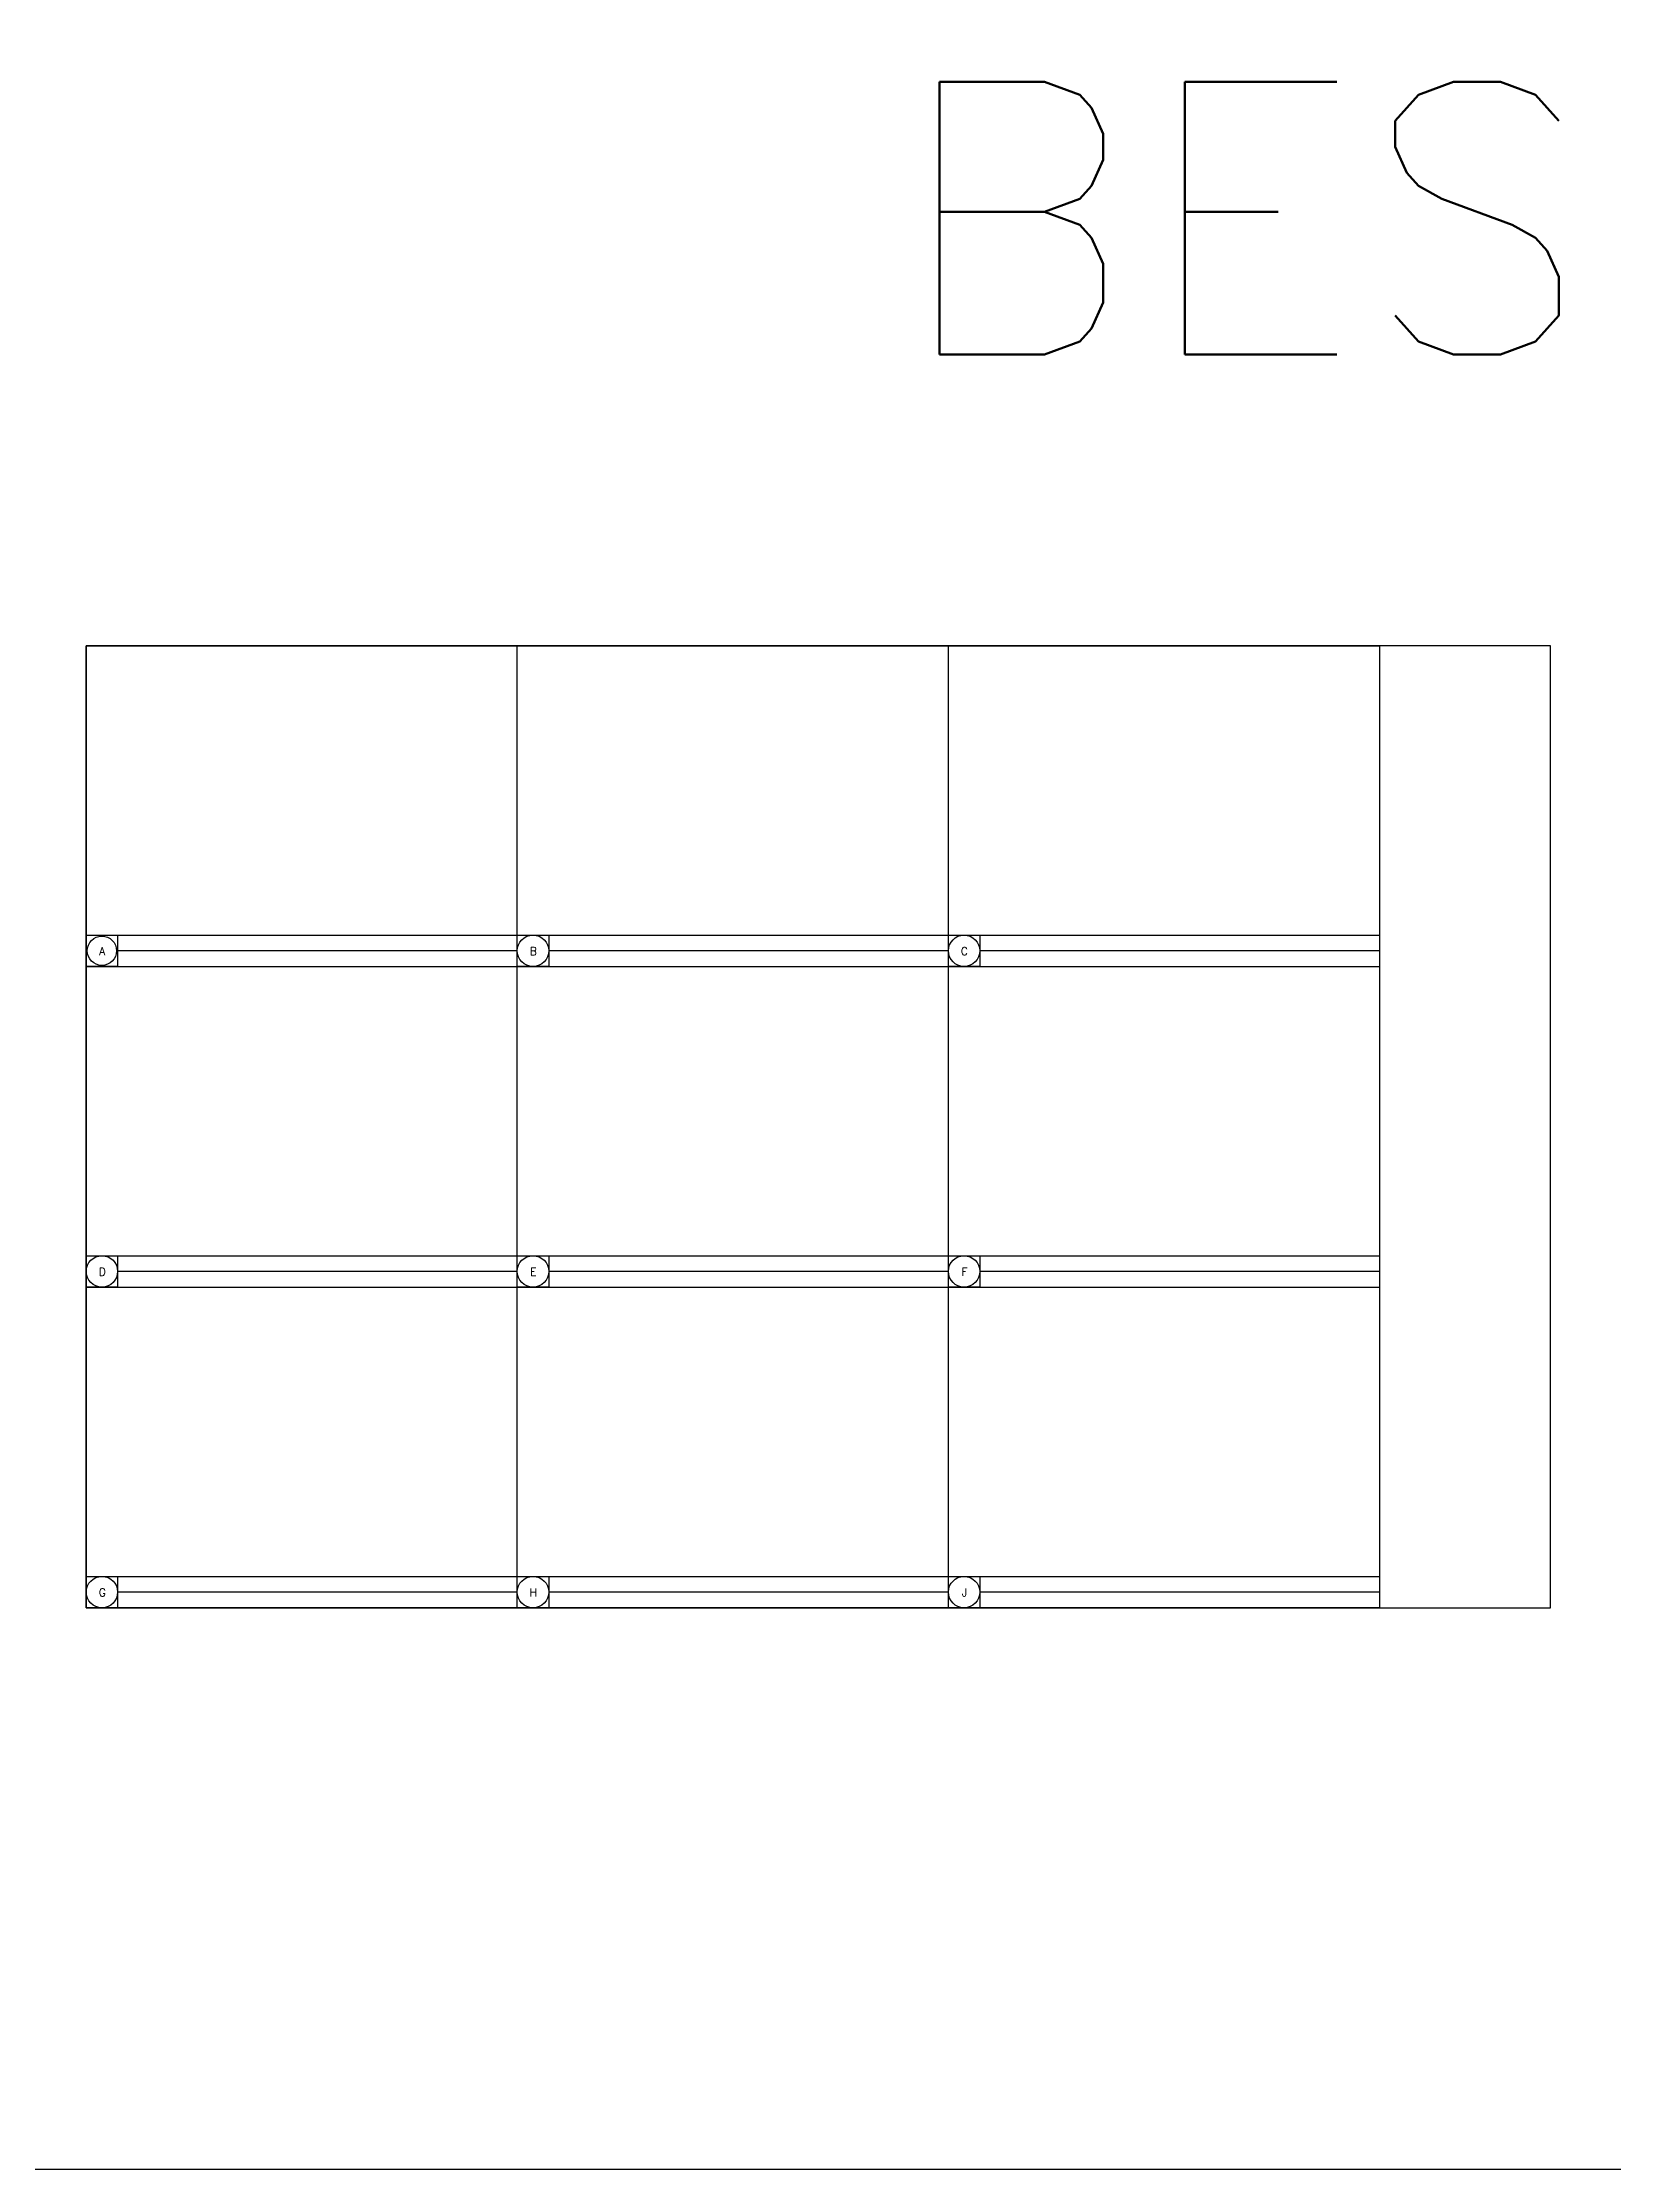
# Model space of a CAD drawing. Header units: inches. Extents: x -6 to 441, y 0 to 338.
# Drawn here: x 267.6 to 305.2, y 0 to 50.9 of the extents above; entities that cross this region are included whole.
import ezdxf

# ---------------------------------------------------------------- set-up
doc = ezdxf.new("R2010")
doc.units = ezdxf.units.IN
doc.header["$MEASUREMENT"] = 0
doc.styles.add('Roman-A', font='romans.shx', dxfattribs={"height": 0.125})

# ---------------------------------------------------------------- blocks, each defined once
blk = doc.blocks.new('*U34')
blk.add_lwpolyline([(0, 0.75), (0.75, 0.75), (0.75, 0), (0, 0)], close=True)
blk.add_circle((0.375, 0.375), 0.375)
at = {"insert": (0.383, 0.366), "char_height": 0.188, "width": 0.46087, "attachment_point": 5, "style": 'Roman-A'}
blk.add_mtext('G', dxfattribs=at)
blk = doc.blocks.new('*U35')
blk.add_lwpolyline([(0, 0.75), (0.75, 0.75), (0.75, 0), (0, 0)], close=True)
blk.add_circle((0.375, 0.375), 0.375)
at = {"insert": (0.383, 0.366), "char_height": 0.188, "width": 0.46087, "attachment_point": 5, "style": 'Roman-A'}
blk.add_mtext('H', dxfattribs=at)
blk = doc.blocks.new('*U36')
blk.add_lwpolyline([(0, 0.75), (0.75, 0.75), (0.75, 0), (0, 0)], close=True)
blk.add_circle((0.375, 0.375), 0.375)
at = {"insert": (0.383, 0.366), "char_height": 0.188, "width": 0.46087, "attachment_point": 5, "style": 'Roman-A'}
blk.add_mtext('J', dxfattribs=at)
blk = doc.blocks.new('*U31')
blk.add_lwpolyline([(0, 0.75), (0.75, 0.75), (0.75, 0), (0, 0)], close=True)
blk.add_circle((0.375, 0.375), 0.375)
at = {"insert": (0.383, 0.366), "char_height": 0.188, "width": 0.46087, "attachment_point": 5, "style": 'Roman-A'}
blk.add_mtext('D', dxfattribs=at)
blk = doc.blocks.new('*U32')
blk.add_lwpolyline([(0, 0.75), (0.75, 0.75), (0.75, 0), (0, 0)], close=True)
blk.add_circle((0.375, 0.375), 0.375)
at = {"insert": (0.383, 0.366), "char_height": 0.188, "width": 0.46087, "attachment_point": 5, "style": 'Roman-A'}
blk.add_mtext('E', dxfattribs=at)
blk = doc.blocks.new('*U33')
blk.add_lwpolyline([(0, 0.75), (0.75, 0.75), (0.75, 0), (0, 0)], close=True)
blk.add_circle((0.375, 0.375), 0.375)
at = {"insert": (0.383, 0.366), "char_height": 0.188, "width": 0.46087, "attachment_point": 5, "style": 'Roman-A'}
blk.add_mtext('F', dxfattribs=at)
blk = doc.blocks.new('*U28')
blk.add_lwpolyline([(0, 0.75), (0.75, 0.75), (0.75, 0), (0, 0)], close=True)
blk.add_circle((0.375, 0.375), 0.35)
at = {"insert": (0.383, 0.366), "char_height": 0.188, "width": 0.46087, "attachment_point": 5, "style": 'Roman-A'}
blk.add_mtext('A', dxfattribs=at)
blk = doc.blocks.new('*U29')
blk.add_lwpolyline([(0, 0.75), (0.75, 0.75), (0.75, 0), (0, 0)], close=True)
blk.add_circle((0.375, 0.375), 0.375)
at = {"insert": (0.383, 0.366), "char_height": 0.188, "width": 0.46087, "attachment_point": 5, "style": 'Roman-A'}
blk.add_mtext('B', dxfattribs=at)
blk = doc.blocks.new('*U30')
blk.add_lwpolyline([(0, 0.75), (0.75, 0.75), (0.75, 0), (0, 0)], close=True)
blk.add_circle((0.375, 0.375), 0.375)
at = {"insert": (0.383, 0.366), "char_height": 0.188, "width": 0.46087, "attachment_point": 5, "style": 'Roman-A'}
blk.add_mtext('C', dxfattribs=at)

msp = doc.modelspace()

# ---------------------------------------------------------------- linework, layer by layer
for p, q in [((278.969, 13.429), (278.969, 36.429)), ((289.274, 13.429), (289.274, 36.429)), ((268.665, 29.512), (278.969, 29.512)), ((278.969, 29.512), (289.274, 29.512)), ((289.274, 29.512), (299.578, 29.512)), ((278.969, 29.137), (269.415, 29.137)), ((289.274, 29.137), (279.719, 29.137)), ((299.578, 29.137), (290.024, 29.137)), ((268.665, 28.762), (299.578, 28.762)), ((268.665, 21.846), (278.969, 21.846)), ((278.969, 21.471), (269.415, 21.471)), ((278.969, 21.846), (289.274, 21.846)), ((289.274, 21.471), (279.719, 21.471)), ((289.274, 21.846), (299.578, 21.846)), ((299.578, 21.471), (290.024, 21.471)), ((268.665, 21.096), (299.578, 21.096)), ((268.665, 14.179), (278.969, 14.179)), ((278.969, 13.804), (269.415, 13.804)), ((278.969, 14.179), (289.274, 14.179)), ((289.274, 13.804), (279.719, 13.804)), ((289.274, 14.179), (299.578, 14.179)), ((299.578, 13.804), (290.024, 13.804))]:
    msp.add_line(p, q)
for points in [[(0, 227.508), (434.989, 227.508), (434.989, 0), (0, 0)], [(268.665, 36.429), (299.578, 36.429), (299.578, 13.429), (268.665, 13.429)], [(268.665, 13.429), (303.665, 13.429), (303.665, 36.429), (268.665, 36.429)]]:
    msp.add_lwpolyline(points, close=True)

# ---------------------------------------------------------------- block references
for name, p in [('*U28', (268.665, 28.762)), ('*U29', (278.969, 28.762)), ('*U30', (289.274, 28.762)), ('*U31', (268.665, 21.096)), ('*U32', (278.969, 21.096)), ('*U33', (289.274, 21.096)), ('*U34', (268.665, 13.429)), ('*U35', (278.969, 13.429)), ('*U36', (289.274, 13.429))]:
    msp.add_blockref(name, p)

# ---------------------------------------------------------------- texts
at = {"insert": (287.943, 49.909), "char_height": 6.51709, "width": 155.13717, "attachment_point": 1, "style": 'Roman-A'}
msp.add_mtext('BESS DETAILS', dxfattribs=at)

doc.saveas('drawing.dxf')
